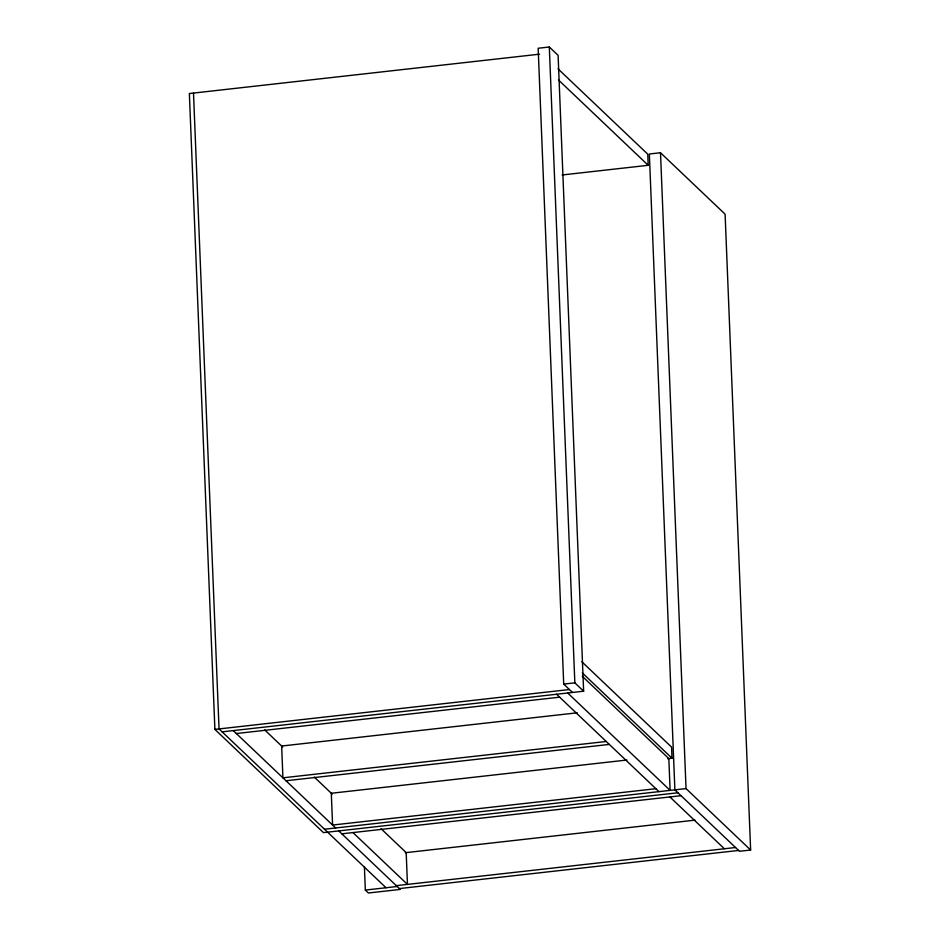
<?xml version="1.0" encoding="UTF-8"?>
<svg xmlns="http://www.w3.org/2000/svg" width="940" height="940" viewBox="0 0 940 940"><rect width="100%" height="100%" fill="white"/><g stroke="black" fill="none" stroke-linecap="round" stroke-linejoin="round"><path stroke-width="1.41" d="M222.11 731.849L583.634 691.206L558.101 55.354L549.312 47L538.162 48.257L563.706 684.097L572.495 692.463M539.513 54.179L189.363 93.542L214.896 729.393L323.454 832.629L677.963 792.773M660.503 152.738L649.352 153.996L674.885 789.847L739.486 851.276L750.637 850.03L725.104 214.179L660.503 152.738L686.036 788.59L750.637 850.03M562.108 174.981L648.201 165.299L647.754 154.172L558.031 68.843M563.706 684.097L574.845 682.851L583.634 691.206M214.896 729.393L569.417 689.537M236.339 733.529L559.641 697.175M577.278 712.802L281.647 746.031L282.928 777.827L606.23 741.484M286.007 780.752L609.296 744.409M626.945 760.025L331.303 793.266L332.584 825.05L655.885 788.707M667.647 758.721L672.018 758.227L671.571 747.1L581.848 661.772M324.512 829.233L686.036 788.59M341.819 833.827L681.042 795.698M405.222 852.721L694.954 820.15M396.304 885.656L735.538 847.516M364.391 866.633L365.331 890.074L397.185 886.491M399.382 888.582L738.617 850.442M558.478 79.971L648.201 165.299M582.295 672.899L672.018 758.227M582.271 676.26L668.834 758.592L670.114 790.375L567.713 693.003M669.891 796.944L724.388 848.773M556.562 694.249L658.964 791.633M381.029 828.692L406.186 852.615L407.455 884.399L352.958 832.582M264.716 729.934L282.658 746.995M314.324 777.11L332.278 794.183M233.261 730.603L335.662 827.976M338.741 830.901L400.264 889.416L368.41 893L365.331 890.074M386.035 887.748L219.043 728.923L193.499 93.084M549.312 47L574.845 682.851"/></g></svg>
